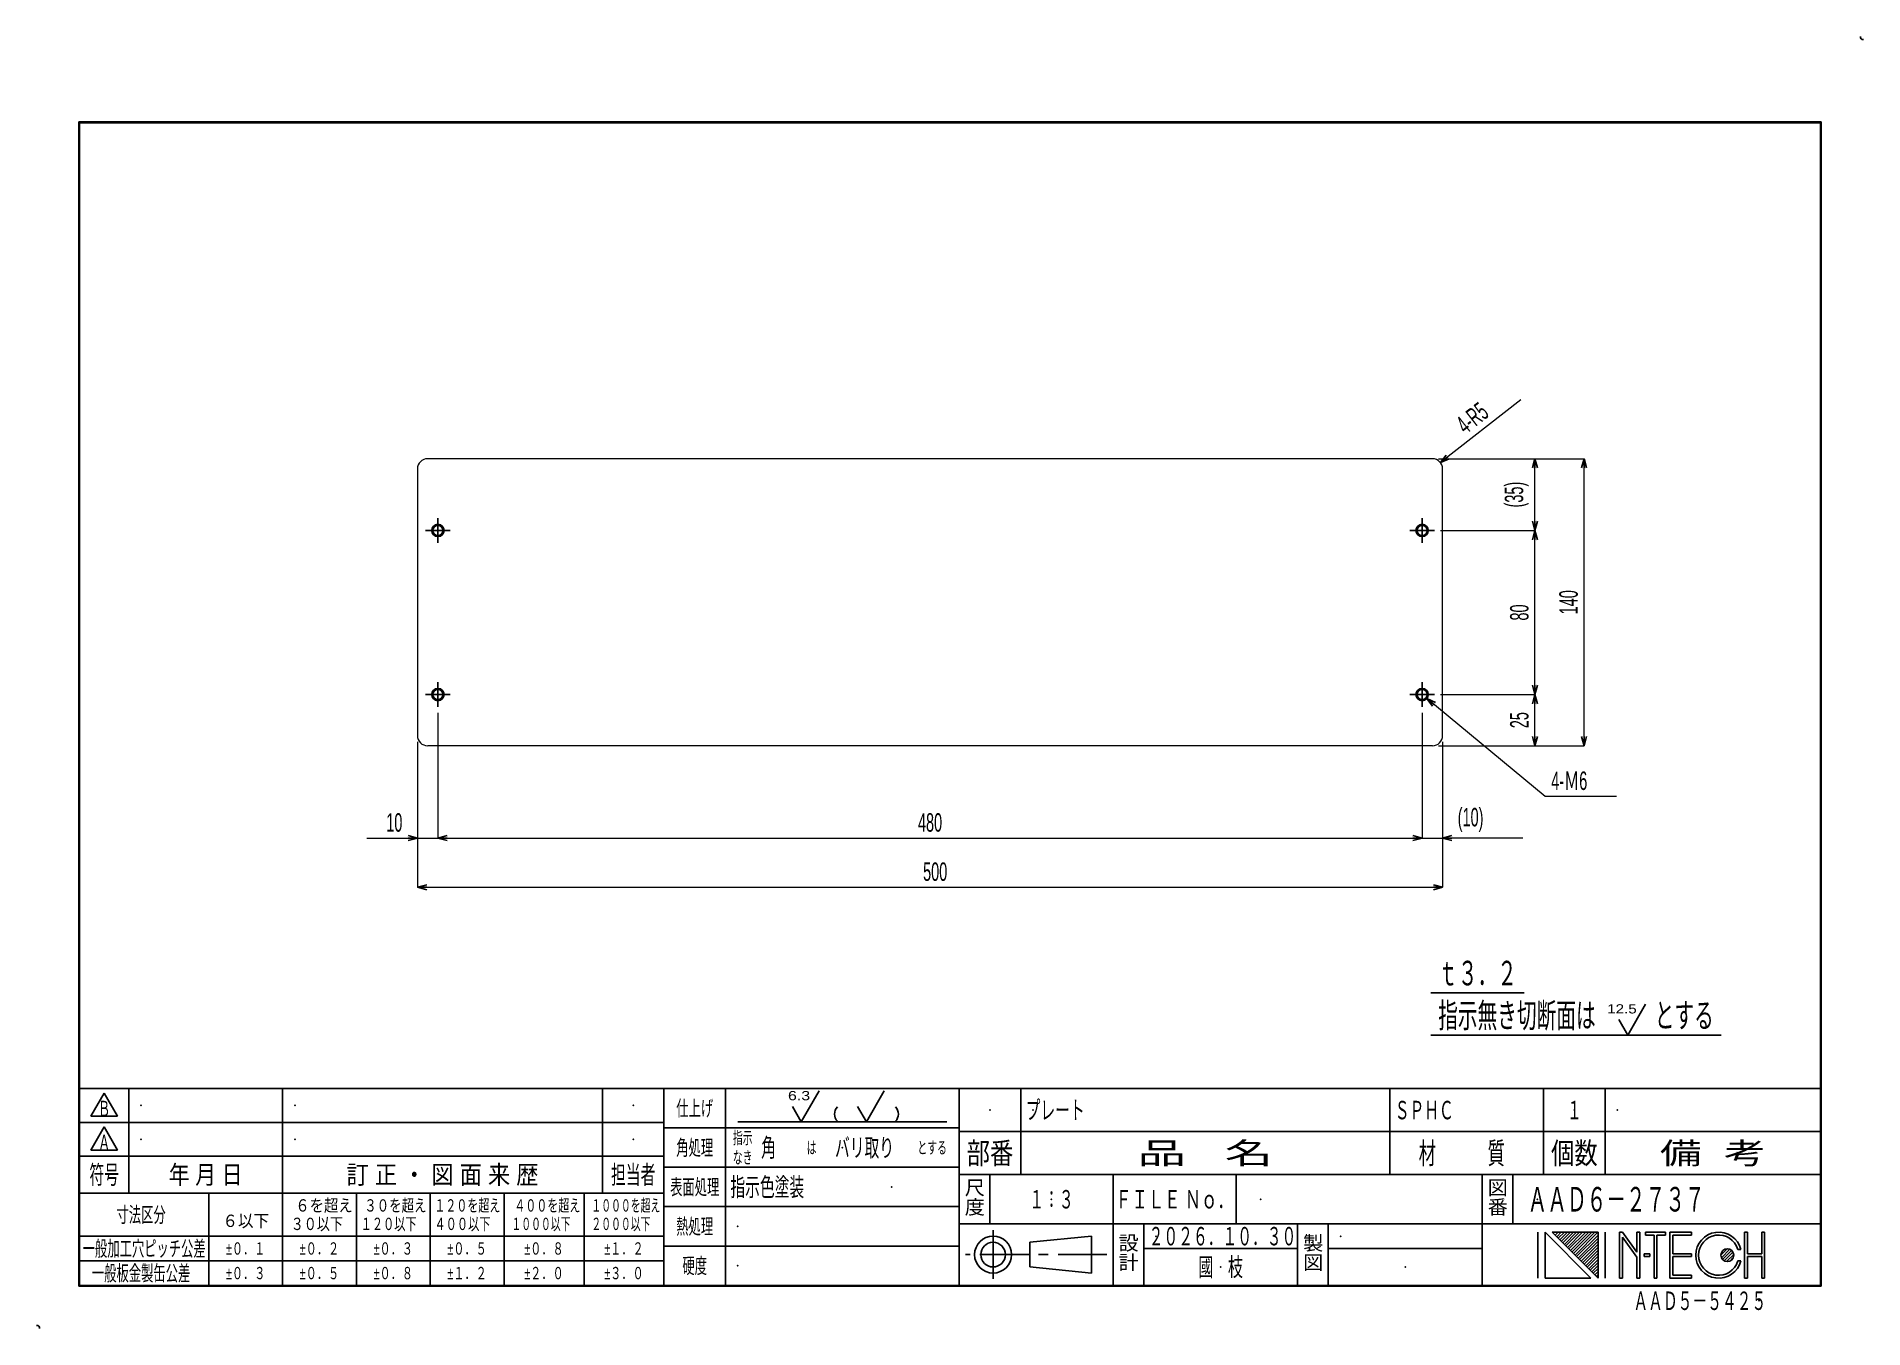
# Model space of a CAD drawing. Header units: millimetres. Extents: x -446 to 446, y -315 to 315.
import ezdxf
from ezdxf.enums import TextEntityAlignment as Align

# ---------------------------------------------------------------- set-up
doc = ezdxf.new("R2010")
doc.units = ezdxf.units.MM
doc.header["$LTSCALE"] = 0.75
doc.header["$PDSIZE"] = 1
doc.linetypes.add('CENTER', pattern=[50.8, 31.75, -6.35, 6.35, -6.35])
for name, color, linetype in [('Layer0012', 7, 'Continuous'), ('Layer0013', 7, 'Continuous'), ('Layer0014', 7, 'Continuous')]:
    doc.layers.add(name, color=color, linetype=linetype)
doc.styles.add('dcStyle0', font='ＭＳ Ｐゴシック', dxfattribs={"width": 0.6})
doc.styles.add('dcStyle1', font='@ＭＳ Ｐゴシック', dxfattribs={"width": 0.8})
doc.dimstyles.new('dc_Diam06', dxfattribs={"dimtxt": 9, "dimasz": 4.500339, "dimexe": 0, "dimexo": 3, "dimgap": 3, "dimtad": 2, "dimtih": 1, "dimtoh": 1, "dimdec": 1, "dimdsep": 46, "dimtxsty": 'dcStyle0', "dimblk1": 'OPEN30', "dimblk2": 'OPEN30', "dimsah": 1, "dimcen": 0.09, "dimclrd": 4, "dimclre": 4, "dimclrt": 4, "dimadec": 0, "dimazin": 2, "dimtfac": 1, "dimtdec": 4, "dimtofl": 0, "dimtmove": 0, "dimatfit": 3, "dimfxl": 1, "dimarcsym": 1})
doc.dimstyles.new('dc_Radial01', dxfattribs={"dimtxt": 9, "dimasz": 4.500339, "dimexe": 0, "dimexo": 3, "dimgap": 3, "dimtad": 3, "dimdec": 1, "dimdsep": 46, "dimtxsty": 'dcStyle0', "dimblk1": 'OPEN30', "dimblk2": 'OPEN30', "dimsah": 1, "dimcen": 0.09, "dimclrd": 4, "dimclre": 4, "dimclrt": 4, "dimadec": 0, "dimazin": 2, "dimtfac": 1, "dimtdec": 4, "dimtofl": 0, "dimtmove": 0, "dimatfit": 3, "dimfxl": 1, "dimarcsym": 1})
doc.dimstyles.new('dc_Rotated', dxfattribs={"dimtxt": 9, "dimasz": 4.500339, "dimexe": 0, "dimexo": 3, "dimgap": 3, "dimtad": 3, "dimdec": 1, "dimdsep": 46, "dimtxsty": 'dcStyle0', "dimblk1": 'OPEN30', "dimblk2": 'OPEN30', "dimsah": 1, "dimcen": 0.09, "dimclrd": 4, "dimclre": 4, "dimclrt": 4, "dimadec": 0, "dimazin": 2, "dimtfac": 1, "dimtdec": 4, "dimtmove": 0, "dimatfit": 3, "dimfxl": 1, "dimarcsym": 1})

# ---------------------------------------------------------------- blocks, each defined once
blk = doc.blocks.new('DC_GROUP_AAD6-2737_1')
at = {"layer": 'Layer0014', "color": 2, "style": 'dcStyle0'}
for s, width, p, p2 in [('指示', 0.55, (-105.9, -225), (-96.3, -225)), ('なき', 0.629933, (-105.9, -234.6), (-96.3, -234.6)), ('は', 0.55, (-69.9, -229.8), (-65.1, -229.8)), ('とする', 0.637211, (-15.9, -229.8), (-1.5, -229.8))]:
    blk.add_text(s, height=6, dxfattribs=dict(at, width=width)).set_placement(p, p2, align=Align.FIT)
blk = doc.blocks.new('DC_GROUP_AAD6-2737_2')
at = {"layer": 'Layer0013', "color": 4, "linetype": 'Continuous', "lineweight": 25}
for centre, start, end in [((-51.34, -210.45), 135, 225), ((-30.18, -210.45), 315, 45)]:
    blk.add_arc(centre, 5, start, end, dxfattribs=at)
blk = doc.blocks.new('DC_GROUP_AAD6-2737_3')
at = {"layer": 'Layer0013', "color": 4, "linetype": 'Continuous', "lineweight": 25}
for p, q in [((-72.54, -214.2), (-63.88, -199.2)), ((-76.87, -206.7), (-72.54, -214.2))]:
    blk.add_line(p, q, dxfattribs=at)
at = {"layer": 'Layer0013', "color": 4, "style": 'dcStyle0', "width": 1.371698}
blk.add_text('6.3', height=4.5, dxfattribs=at).set_placement((-79.01, -203.7), (-68.21, -203.7), align=Align.FIT)
blk = doc.blocks.new('DC_GROUP_AAD6-2737_4')
at = {"layer": 'Layer0013', "color": 4, "linetype": 'Continuous', "lineweight": 25}
for p, q in [((-40.76, -214.2), (-32.1, -199.2)), ((-45.09, -206.7), (-40.76, -214.2))]:
    blk.add_line(p, q, dxfattribs=at)
blk = doc.blocks.new('DC_GROUP_AAD6-2737_5')
at = {"layer": 'Layer0013', "color": 4, "linetype": 'Continuous', "lineweight": 25}
blk.add_line((234.49, -171.9), (376.09, -171.9), dxfattribs=at)
at = {"layer": 'Layer0013', "color": 4, "style": 'dcStyle0', "width": 0.619648}
blk.add_text('指示無き切断面は\u3000\u3000\u3000とする', height=12, dxfattribs=at).set_placement((238.09, -168.3), (372.49, -168.3), align=Align.FIT)
blk = doc.blocks.new('DC_GROUP_AAD6-2737_6')
at = {"layer": 'Layer0013', "color": 4, "linetype": 'Continuous', "lineweight": 25}
for p, q in [((330.58, -171.9), (339.24, -156.9)), ((326.25, -164.4), (330.58, -171.9))]:
    blk.add_line(p, q, dxfattribs=at)
at = {"layer": 'Layer0013', "color": 4, "style": 'dcStyle0', "width": 1.291922}
blk.add_text('12.5', height=4.5, dxfattribs=at).set_placement((320.51, -161.4), (334.91, -161.4), align=Align.FIT)
blk = doc.blocks.new('DC_GROUP_AAD6-2737_7')
at = {"layer": 'Layer0013', "color": 4, "linetype": 'Continuous', "lineweight": 25}
blk.add_line((234.49, -151.31), (280.09, -151.31), dxfattribs=at)
at = {"layer": 'Layer0013', "color": 4, "style": 'dcStyle0', "width": 0.929343}
blk.add_text('ｔ３．２', height=12, dxfattribs=at).set_placement((238.09, -147.71), (276.49, -147.71), align=Align.FIT)
blk = doc.blocks.new('_Open30')
at = {"color": 0, "linetype": 'ByBlock', "lineweight": -2}
for p, q in [((-1, 0.267949), (0, 0)), ((0, 0), (-1, -0.267949)), ((0, 0), (-1, 0))]:
    blk.add_line(p, q, dxfattribs=at)
blk = doc.blocks.new('*D8')
at = {"layer": 'Layer0012', "color": 4, "linetype": 'Continuous', "lineweight": 13}
for p, q in [((-249.73, -14.87), (-249.73, -75.87)), ((-259.73, -28.87), (-259.73, -75.87)), ((-284.48, -75.87), (-259.73, -75.87)), ((-259.73, -75.87), (-249.73, -75.87))]:
    blk.add_line(p, q, dxfattribs=at)
at = {"layer": 'Layer0012', "color": 4, "xscale": 4.500345800894138, "yscale": 4.500244740756384, "rotation": 360}
blk.add_blockref('_Open30', (-259.73, -75.87), dxfattribs=at)
at = {"layer": 'Layer0012', "color": 4, "insert": (-267.08, -72.87), "char_height": 9, "attachment_point": 9, "style": 'dcStyle0'}
blk.add_mtext('\\T1.00;10', dxfattribs=at)
blk = doc.blocks.new('*D9')
at = {"layer": 'Layer0012', "color": 4, "linetype": 'Continuous', "lineweight": 13}
for p, q in [((-249.73, -14.87), (-249.73, -75.87)), ((230.27, -14.87), (230.27, -75.87)), ((-249.73, -75.87), (230.27, -75.87))]:
    blk.add_line(p, q, dxfattribs=at)
at = {"layer": 'Layer0012', "color": 4, "xscale": 4.500345800894138, "yscale": 4.500244740756384}
for p, rotation in [((-249.73, -75.87), 180), ((230.27, -75.87), 360)]:
    blk.add_blockref('_Open30', p, dxfattribs=dict(at, rotation=rotation))
at = {"layer": 'Layer0012', "color": 4, "insert": (-9.73, -72.87), "char_height": 9, "attachment_point": 8, "style": 'dcStyle0'}
blk.add_mtext('\\T1.00;480', dxfattribs=at)
blk = doc.blocks.new('*D10')
at = {"layer": 'Layer0012', "color": 4, "linetype": 'Continuous', "lineweight": 13}
for p, q in [((230.27, -14.87), (230.27, -75.87)), ((240.27, -28.87), (240.27, -75.87)), ((230.27, -75.87), (240.27, -75.87)), ((279.41, -75.87), (240.27, -75.87))]:
    blk.add_line(p, q, dxfattribs=at)
at = {"layer": 'Layer0012', "color": 4, "xscale": 4.500345800894138, "yscale": 4.500244740756384, "rotation": 180}
blk.add_blockref('_Open30', (240.27, -75.87), dxfattribs=at)
at = {"layer": 'Layer0012', "color": 4, "insert": (247.61, -72.87), "char_height": 9, "attachment_point": 7, "style": 'dcStyle0'}
blk.add_mtext('\\T1.00;(10)', dxfattribs=at)
blk = doc.blocks.new('*D11')
at = {"layer": 'Layer0012', "color": 4, "linetype": 'Continuous', "lineweight": 13}
for p, q in [((-259.73, -28.87), (-259.73, -99.87)), ((240.27, -28.87), (240.27, -99.87)), ((-259.73, -99.87), (240.27, -99.87))]:
    blk.add_line(p, q, dxfattribs=at)
at = {"layer": 'Layer0012', "color": 4, "xscale": 4.500345800894138, "yscale": 4.500244740756384}
for p, rotation in [((-259.73, -99.87), 180), ((240.27, -99.87), 360)]:
    blk.add_blockref('_Open30', p, dxfattribs=dict(at, rotation=rotation))
at = {"layer": 'Layer0012', "color": 4, "insert": (-7.23, -96.87), "char_height": 9, "attachment_point": 8, "style": 'dcStyle0'}
blk.add_mtext('\\T1.00;500', dxfattribs=at)
blk = doc.blocks.new('*D12')
at = {"layer": 'Layer0012', "color": 4, "linetype": 'Continuous', "lineweight": 13}
for p, q in [((239.27, -5.87), (285.27, -5.87)), ((285.27, -30.87), (285.27, -5.87)), ((238.27, -30.87), (285.27, -30.87))]:
    blk.add_line(p, q, dxfattribs=at)
at = {"layer": 'Layer0012', "color": 4, "xscale": 4.500345800894138, "yscale": 4.500244740756384}
for p, rotation in [((285.27, -5.87), 90), ((285.27, -30.87), 270)]:
    blk.add_blockref('_Open30', p, dxfattribs=dict(at, rotation=rotation))
at = {"layer": 'Layer0012', "color": 4, "insert": (282.27, -18.37), "char_height": 9, "attachment_point": 8, "rotation": 90, "style": 'dcStyle0'}
blk.add_mtext('\\T1.00;25', dxfattribs=at)
blk = doc.blocks.new('*D13')
at = {"layer": 'Layer0012', "color": 4, "linetype": 'Continuous', "lineweight": 13}
for p, q in [((239.27, 74.13), (285.27, 74.13)), ((285.27, -5.87), (285.27, 74.13)), ((239.27, -5.87), (285.27, -5.87))]:
    blk.add_line(p, q, dxfattribs=at)
at = {"layer": 'Layer0012', "color": 4, "xscale": 4.500345800894138, "yscale": 4.500244740756384}
for p, rotation in [((285.27, 74.13), 90), ((285.27, -5.87), 270)]:
    blk.add_blockref('_Open30', p, dxfattribs=dict(at, rotation=rotation))
at = {"layer": 'Layer0012', "color": 4, "insert": (282.27, 34.13), "char_height": 9, "attachment_point": 8, "rotation": 90, "style": 'dcStyle0'}
blk.add_mtext('\\T1.00;80', dxfattribs=at)
blk = doc.blocks.new('*D14')
at = {"layer": 'Layer0012', "color": 4, "linetype": 'Continuous', "lineweight": 13}
for p, q in [((238.27, 109.13), (285.27, 109.13)), ((285.27, 74.13), (285.27, 109.13)), ((239.27, 74.13), (285.27, 74.13))]:
    blk.add_line(p, q, dxfattribs=at)
at = {"layer": 'Layer0012', "color": 4, "xscale": 4.500345800894138, "yscale": 4.500244740756384}
for p, rotation in [((285.27, 109.13), 90), ((285.27, 74.13), 270)]:
    blk.add_blockref('_Open30', p, dxfattribs=dict(at, rotation=rotation))
at = {"layer": 'Layer0012', "color": 4, "insert": (282.27, 91.63), "char_height": 9, "attachment_point": 8, "rotation": 90, "style": 'dcStyle0'}
blk.add_mtext('\\T1.00;(35)', dxfattribs=at)
blk = doc.blocks.new('*D15')
at = {"layer": 'Layer0012', "color": 4, "linetype": 'Continuous', "lineweight": 13}
for p, q in [((238.27, 109.13), (309.27, 109.13)), ((309.27, -30.87), (309.27, 109.13)), ((238.27, -30.87), (309.27, -30.87))]:
    blk.add_line(p, q, dxfattribs=at)
at = {"layer": 'Layer0012', "color": 4, "xscale": 4.500345800894138, "yscale": 4.500244740756384}
for p, rotation in [((309.27, 109.13), 90), ((309.27, -30.87), 270)]:
    blk.add_blockref('_Open30', p, dxfattribs=dict(at, rotation=rotation))
at = {"layer": 'Layer0012', "color": 4, "insert": (306.27, 39.13), "char_height": 9, "attachment_point": 8, "rotation": 90, "style": 'dcStyle0'}
blk.add_mtext('\\T1.00;140', dxfattribs=at)
blk = doc.blocks.new('*D16')
at = {"layer": 'Layer0012', "color": 4, "linetype": 'Continuous', "lineweight": 13}
for p, q in [((290.22, -55.53), (232.58, -7.79)), ((325.02, -55.53), (290.22, -55.53))]:
    blk.add_line(p, q, dxfattribs=at)
at = {"layer": 'Layer0012', "color": 4, "xscale": 4.500345800894138, "yscale": 4.500244740756384, "rotation": 140.3655900044296}
blk.add_blockref('_Open30', (232.58, -7.79), dxfattribs=at)
at = {"layer": 'Layer0012', "color": 4, "insert": (293.22, -52.53), "char_height": 9, "attachment_point": 7, "style": 'dcStyle0'}
blk.add_mtext('\\T1.00;4-Ｍ6', dxfattribs=at)
blk = doc.blocks.new('*D17')
at = {"layer": 'Layer0012', "color": 4, "linetype": 'Continuous', "lineweight": 13}
blk.add_line((278.38, 137.88), (239.2, 107.21), dxfattribs=at)
at = {"layer": 'Layer0012', "color": 4, "xscale": 4.500345800894138, "yscale": 4.500244740756384, "rotation": 218.05293007336}
blk.add_blockref('_Open30', (239.2, 107.21), dxfattribs=at)
at = {"layer": 'Layer0012', "color": 4, "insert": (251.49, 120.64), "char_height": 9, "attachment_point": 7, "rotation": 38.05293, "style": 'dcStyle0'}
blk.add_mtext('\\T1.00;4-R5', dxfattribs=at)
blk = doc.blocks.new('DC_GROUP_AAD6-2737_9')
at = {"color": 3, "linetype": 'Continuous', "lineweight": 18}
for p, q in [((235.27, 109.13), (-254.73, 109.13)), ((-259.73, 104.13), (-259.73, -25.87)), ((240.27, -25.87), (240.27, 104.13)), ((235.27, -30.87), (-254.73, -30.87))]:
    blk.add_line(p, q, dxfattribs=at)
for centre, start, end in [((-254.73, 104.13), 90, 180), ((235.27, 104.13), 0, 90), ((-254.73, -25.87), 180, 270), ((235.27, -25.87), 270, 0)]:
    blk.add_arc(centre, 5, start, end, dxfattribs=at)
blk = doc.blocks.new('DC_GROUP_AAD6-2737_10')
at = {"color": 2, "linetype": 'CENTER', "lineweight": 25}
for p, q in [((236.27, 74.13), (224.27, 74.13)), ((230.27, 68.13), (230.27, 80.13))]:
    blk.add_line(p, q, dxfattribs=at)
at = {"color": 3, "linetype": 'Continuous', "lineweight": 25}
for radius in [3, 2.46]:
    blk.add_circle((230.27, 74.13), radius, dxfattribs=at)
blk = doc.blocks.new('DC_GROUP_AAD6-2737_11')
at = {"color": 2, "linetype": 'CENTER', "lineweight": 25}
for p, q in [((230.27, -11.87), (230.27, 0.13)), ((236.27, -5.87), (224.27, -5.87))]:
    blk.add_line(p, q, dxfattribs=at)
at = {"color": 3, "linetype": 'Continuous', "lineweight": 25}
for radius in [3, 2.46]:
    blk.add_circle((230.27, -5.87), radius, dxfattribs=at)
blk = doc.blocks.new('DC_GROUP_AAD6-2737_12')
at = {"color": 2, "linetype": 'CENTER', "lineweight": 25}
for p, q in [((-249.73, -11.87), (-249.73, 0.13)), ((-243.73, -5.87), (-255.73, -5.87))]:
    blk.add_line(p, q, dxfattribs=at)
at = {"color": 3, "linetype": 'Continuous', "lineweight": 25}
for radius in [3, 2.46]:
    blk.add_circle((-249.73, -5.87), radius, dxfattribs=at)
blk = doc.blocks.new('DC_GROUP_AAD6-2737_13')
at = {"color": 2, "linetype": 'CENTER', "lineweight": 25}
for p, q in [((-243.73, 74.13), (-255.73, 74.13)), ((-249.73, 68.13), (-249.73, 80.13))]:
    blk.add_line(p, q, dxfattribs=at)
at = {"color": 3, "linetype": 'Continuous', "lineweight": 25}
for radius in [3, 2.46]:
    blk.add_circle((-249.73, 74.13), radius, dxfattribs=at)
blk = doc.blocks.new('DC_GROUP_AAD6-2737_8')
at = {"linetype": 'Continuous'}
for name in ['DC_GROUP_AAD6-2737_9', 'DC_GROUP_AAD6-2737_13', 'DC_GROUP_AAD6-2737_10', 'DC_GROUP_AAD6-2737_12', 'DC_GROUP_AAD6-2737_11']:
    blk.add_blockref(name, (0, 0), dxfattribs=at)

msp = doc.modelspace()

# ---------------------------------------------------------------- linework, layer by layer
at = {"color": 5, "linetype": 'Continuous'}
msp.add_point((394.5, -301.5), dxfattribs=at)
at = {"layer": 'Layer0014', "color": 3, "linetype": 'Continuous', "lineweight": 25}
for p, q in [((424.95, 273.45), (-424.95, 273.45)), ((-424.95, 273.45), (-424.95, -294.45)), ((-424.5, -294), (-424.5, 273)), ((-424.5, 273), (424.5, 273)), ((424.5, 273), (424.5, -294)), ((424.95, -294.45), (424.95, 273.45)), ((424.5, -198), (-424.5, -198)), ((-400.5, -249), (-400.5, -198)), ((-325.5, -249), (-325.5, -198)), ((-169.5, -249), (-169.5, -198)), ((-139.5, -198), (-139.5, -294)), ((4.5, -198), (4.5, -294)), ((34.5, -240), (34.5, -198)), ((214.5, -198), (214.5, -240)), ((289.5, -240), (289.5, -198)), ((319.5, -198), (319.5, -240)), ((-424.5, -214.5), (-139.5, -214.5)), ((-139.5, -217.2), (4.5, -217.2)), ((4.5, -219), (424.5, -219)), ((-424.5, -231), (-139.5, -231)), ((-139.5, -236.4), (4.5, -236.4)), ((4.5, -240), (424.5, -240)), ((79.5, -240), (79.5, -294)), ((259.5, -264), (259.5, -240)), ((-424.5, -249), (-139.5, -249)), ((-361.5, -249), (-361.5, -294)), ((-139.5, -255.6), (4.5, -255.6)), ((4.5, -264), (424.5, -264)), ((169.5, -264), (169.5, -294)), ((259.5, -294), (259.5, -264)), ((-139.5, -270), (-424.5, -270)), ((-139.5, -274.8), (4.5, -274.8)), ((39, -273), (69, -270)), ((39, -273), (39, -285)), ((69, -270), (69, -288)), ((286.69, -268.07), (286.69, -290.47)), ((290.19, -268.07), (290.19, -290.47)), ((312.59, -290.47), (290.19, -268.07)), ((293.69, -268.07), (316.09, -290.47)), ((316.09, -268.07), (293.69, -268.07)), ((296.66, -268.07), (295.17, -269.55)), ((298.14, -268.07), (295.92, -270.29)), ((299.63, -268.07), (296.66, -271.04)), ((301.11, -268.07), (297.4, -271.78)), ((302.6, -268.07), (298.14, -272.52)), ((304.08, -268.07), (298.89, -273.26)), ((305.57, -268.07), (299.63, -274.01)), ((307.05, -268.07), (300.37, -274.75)), ((308.54, -268.07), (301.11, -275.49)), ((310.02, -268.07), (301.86, -276.23)), ((311.51, -268.07), (302.6, -276.98)), ((312.99, -268.07), (303.34, -277.72)), ((314.48, -268.07), (304.08, -278.46)), ((315.96, -268.07), (304.83, -279.2)), ((316.09, -269.43), (305.57, -279.95)), ((316.09, -270.91), (306.31, -280.69)), ((316.09, -272.4), (307.05, -281.43)), ((316.09, -273.88), (307.79, -282.17)), ((316.09, -275.37), (308.54, -282.92)), ((316.09, -290.47), (316.09, -268.07)), ((319.59, -268.07), (319.59, -290.47)), ((326.59, -268.07), (326.59, -290.47)), ((326.59, -268.07), (327.99, -268.07)), ((334.99, -277.87), (327.99, -268.07)), ((327.99, -270.48), (334.99, -280.28)), ((327.99, -270.48), (327.99, -290.47)), ((334.99, -268.07), (336.39, -268.07)), ((334.99, -277.87), (334.99, -268.07)), ((336.39, -268.07), (336.39, -290.47)), ((339.19, -268.07), (348.99, -268.07)), ((339.19, -269.47), (339.19, -268.07)), ((343.39, -269.47), (339.19, -269.47)), ((343.39, -290.47), (343.39, -269.47)), ((348.99, -269.47), (344.79, -269.47)), ((344.79, -269.47), (344.79, -290.47)), ((348.99, -268.07), (348.99, -269.47)), ((351.09, -268.07), (361.59, -268.07)), ((351.09, -290.47), (351.09, -268.07)), ((361.59, -269.47), (352.49, -269.47)), ((352.49, -269.47), (352.49, -278.57)), ((361.59, -268.07), (361.59, -269.47)), ((379.09, -276.12), (375.94, -279.27)), ((387.49, -268.07), (387.49, -290.47)), ((387.49, -268.07), (388.89, -268.07)), ((388.89, -268.07), (388.89, -278.57)), ((397.29, -268.07), (395.89, -268.07)), ((395.89, -268.07), (395.89, -278.57)), ((397.29, -290.47), (397.29, -268.07)), ((-139.5, -282), (-424.5, -282)), ((39, -285), (69, -288)), ((316.09, -276.85), (309.28, -283.66)), ((316.09, -278.34), (310.02, -284.4)), ((316.09, -279.82), (310.76, -285.14)), ((316.09, -281.31), (311.51, -285.89)), ((316.09, -282.79), (312.25, -286.63)), ((316.09, -284.27), (312.99, -287.37)), ((334.99, -280.28), (334.99, -290.47)), ((338.49, -278.57), (341.29, -278.57)), ((338.49, -279.97), (338.49, -278.57)), ((341.29, -279.97), (338.49, -279.97)), ((341.29, -278.57), (341.29, -279.97)), ((352.49, -278.57), (361.59, -278.57)), ((361.59, -279.97), (352.49, -279.97)), ((352.49, -279.97), (352.49, -289.07)), ((361.59, -278.57), (361.59, -279.97)), ((380.32, -276.37), (376.19, -280.5)), ((381.22, -276.95), (376.77, -281.4)), ((381.87, -277.79), (377.61, -282.05)), ((382.22, -278.93), (378.75, -282.4)), ((381.85, -280.78), (380.6, -282.03)), ((384.28, -276.47), (385.73, -276.47)), ((384.28, -282.07), (385.73, -282.07)), ((388.89, -278.57), (395.89, -278.57)), ((388.89, -279.97), (395.89, -279.97)), ((388.89, -279.97), (388.89, -290.47)), ((395.89, -279.97), (395.89, -290.47)), ((424.5, -294), (-424.5, -294)), ((290.19, -290.47), (312.59, -290.47)), ((316.09, -285.76), (313.73, -288.11)), ((316.09, -287.24), (314.48, -288.86)), ((316.09, -288.73), (315.22, -289.6)), ((316.09, -290.21), (315.96, -290.34)), ((327.99, -290.47), (326.59, -290.47)), ((336.39, -290.47), (334.99, -290.47)), ((344.79, -290.47), (343.39, -290.47)), ((361.59, -290.47), (351.09, -290.47)), ((352.49, -289.07), (361.59, -289.07)), ((361.59, -289.07), (361.59, -290.47)), ((387.49, -290.47), (388.89, -290.47)), ((395.89, -290.47), (397.29, -290.47)), ((-424.95, -294.45), (424.95, -294.45))]:
    msp.add_line(p, q, dxfattribs=at)
at = {"layer": 'Layer0014', "color": 2, "linetype": 'Continuous', "lineweight": 25}
for p, q in [((-419, -211.5), (-412.5, -200.25)), ((-412.5, -200.25), (-406, -211.5)), ((-406, -211.5), (-419, -211.5)), ((-419, -228), (-412.5, -216.75)), ((-412.5, -216.75), (-406, -228)), ((-406, -228), (-419, -228))]:
    msp.add_line(p, q, dxfattribs=at)
at = {"layer": 'Layer0014', "color": 4, "linetype": 'Continuous', "lineweight": 25}
for p, q in [((-109.5, -198), (-109.5, -294)), ((-103.5, -214.2), (-1.5, -214.2)), ((19.5, -264), (19.5, -240)), ((139.5, -240), (139.5, -264)), ((274.5, -240), (274.5, -264)), ((-325.5, -249), (-325.5, -294)), ((-289.5, -249), (-289.5, -294)), ((-253.5, -249), (-253.5, -294)), ((-217.5, -249), (-217.5, -294)), ((-178.5, -249), (-178.5, -294)), ((94.5, -264), (94.5, -294)), ((184.5, -264), (184.5, -294)), ((94.5, -276), (169.5, -276)), ((184.5, -276), (259.5, -276))]:
    msp.add_line(p, q, dxfattribs=at)
at = {"layer": 'Layer0014', "color": 2, "linetype": 'CENTER', "lineweight": 25}
for p, q in [((21, -267), (21, -291)), ((76.5, -279), (7.5, -279))]:
    msp.add_line(p, q, dxfattribs=at)
at = {"layer": 'Layer0014', "color": 3, "linetype": 'Continuous', "lineweight": 25}
for centre, radius in [((21, -279), 9), ((21, -279), 6), ((379.09, -279.27), 3.15)]:
    msp.add_circle(centre, radius, dxfattribs=at)
at = {"layer": 'Layer0014', "color": 5, "linetype": 'Continuous', "lineweight": 25}
for centre, start, end in [((445.5, 315), 180, 270), ((-445.5, -315), 0, 90)]:
    msp.add_arc(centre, 1.5, start, end, dxfattribs=at)
at = {"layer": 'Layer0014', "color": 3, "linetype": 'Continuous', "lineweight": 25}
for radius, start, end in [(11.2, 14.47751, 345.52249), (9.8, 16.60155, 343.39845)]:
    msp.add_arc((374.89, -279.27), radius, start, end, dxfattribs=at)
at = {"layer": 'Layer0014', "color": 5, "linetype": 'Continuous'}
for p in [(-394.5, -206.25), (-319.5, -206.25), (-154.5, -206.25), (19.5, -208.5), (40.5, -208.5), (220.5, -208.5), (304.5, -208.5), (325.5, -208.5), (-394.5, -222.75), (-319.5, -222.75), (-154.5, -222.75), (-88.5, -226.8), (-52.5, -226.8), (-103.5, -246), (-28.5, -246), (49.5, -252), (151.5, -252), (286.5, -252), (-103.5, -265.2), (100.5, -270), (190.5, -270), (-103.5, -284.4), (132, -285), (222, -285)]:
    msp.add_point(p, dxfattribs=at)

# ---------------------------------------------------------------- block references
at = {"linetype": 'Continuous'}
msp.add_blockref('DC_GROUP_AAD6-2737_8', (0, 0), dxfattribs=at)
at = {"layer": 'Layer0013', "linetype": 'Continuous'}
for name in ['DC_GROUP_AAD6-2737_7', 'DC_GROUP_AAD6-2737_5', 'DC_GROUP_AAD6-2737_6', 'DC_GROUP_AAD6-2737_3', 'DC_GROUP_AAD6-2737_4', 'DC_GROUP_AAD6-2737_2']:
    msp.add_blockref(name, (0, 0), dxfattribs=at)
at = {"layer": 'Layer0014', "linetype": 'Continuous'}
msp.add_blockref('DC_GROUP_AAD6-2737_1', (0, 0), dxfattribs=at)

# ---------------------------------------------------------------- texts
at = {"layer": 'Layer0013', "color": 4, "style": 'dcStyle0'}
for s, height, width, p, p2 in [('プレート', 9, 0.657919, (36.9, -213), (65.7, -213)), ('ＳＰＨＣ', 9, 0.742009, (216.9, -213), (245.7, -213)), ('１', 9, 0.804527, (300.9, -213), (308.1, -213)), ('角', 9, 0.55, (-92.1, -231.3), (-84.9, -231.3)), ('バリ取り', 9, 0.629933, (-56.1, -231.3), (-27.3, -231.3)), ('指示色塗装', 9, 0.55, (-107.1, -250.5), (-71.1, -250.5)), ('１：３', 9, 0.883646, (38.7, -256.5), (60.3, -256.5)), ('ＡＡＤ６－２７３７', 12, 0.749406, (281.7, -258), (368.1, -258)), ('２０２６．１０．３０', 9, 0.809085, (96.9, -274.5), (168.9, -274.5)), ('國\u3000枝', 9, 0.619282, (121.2, -289.5), (142.8, -289.5)), ('ＡＡＤ５－５４２５', 9, 0.749406, (333.3, -306), (398.1, -306))]:
    msp.add_text(s, height=height, dxfattribs=dict(at, width=width)).set_placement(p, p2, align=Align.FIT)
at = {"layer": 'Layer0014', "color": 2, "style": 'dcStyle0'}
for s, height, width, p, p2 in [('Ｂ', 7.5, 0.707699, (-415.5, -211.5), (-409.5, -211.5)), ('仕上げ', 7.5, 0.553553, (-133.5, -211.35), (-115.5, -211.35)), ('Ａ', 7.5, 0.769682, (-415.5, -228), (-409.5, -228)), ('角処理', 7.5, 0.55, (-133.5, -230.55), (-115.5, -230.55)), ('品   名', 10.5, 1.482973, (91.5, -234.75), (157.5, -234.75)), ('材\u3000\u3000\u3000質', 10.5, 0.688684, (228.6, -234.75), (270.6, -234.75)), ('個数', 10.5, 0.746429, (293.1, -234.75), (315.9, -234.75)), ('備  考', 10.5, 1.294793, (346.2, -234.75), (397.8, -234.75)), ('部番', 10.5, 0.746429, (8.1, -234.75), (30.9, -234.75)), ('符号', 9, 0.55, (-419.7, -244.5), (-405.3, -244.5)), ('年 月 日', 9, 0.761909, (-381, -244.5), (-345, -244.5)), ('訂 正 ・ 図 面 来 歴', 9, 0.858543, (-294.3, -244.5), (-200.7, -244.5)), ('担当者', 9, 0.55, (-165.3, -244.5), (-143.7, -244.5)), ('表面処理', 7.5, 0.55, (-136.5, -249.75), (-112.5, -249.75)), ('ＦＩＬＥ Ｎｏ．', 9, 0.958586, (80.7, -256.5), (138.3, -256.5)), ('寸法区分', 7.5, 0.55, (-406.5, -263.25), (-382.5, -263.25)), ('   ６を超え', 6, 0.883925, (-324.9, -258), (-291.3, -258)), ('  ３０を超え', 6, 0.813175, (-288.9, -258), (-255.3, -258)), (' １２０を超え', 6, 0.752912, (-252.9, -258), (-219.3, -258)), (' ４００を超え', 6, 0.752912, (-213.9, -258), (-180.3, -258)), ('１０００を超え', 6, 0.700964, (-174.9, -258), (-141.3, -258)), ('   ６以下', 6, 0.917262, (-360.9, -265.5), (-332.1, -265.5)), ('  ３０以下', 6, 0.829851, (-324.9, -267), (-296.1, -267)), (' １２０以下', 6, 0.75765, (-288.9, -267), (-260.1, -267)), (' ４００以下', 6, 0.75765, (-252.9, -267), (-224.1, -267)), ('１０００以下', 6, 0.697008, (-213.9, -267), (-185.1, -267)), ('２０００以下', 6, 0.697008, (-174.9, -267), (-146.1, -267)), ('熱処理', 7.5, 0.55, (-133.5, -268.95), (-115.5, -268.95)), ('一般加工穴ピッチ公差', 7.5, 0.578487, (-423, -279.75), (-363, -279.75)), ('±０．１', 6, 0.725681, (-353.1, -279), (-333.9, -279)), ('±０．２', 6, 0.725681, (-317.1, -279), (-297.9, -279)), ('±０．３', 6, 0.725681, (-281.1, -279), (-261.9, -279)), ('±０．５', 6, 0.725681, (-245.1, -279), (-225.9, -279)), ('±０．８', 6, 0.725681, (-207.6, -279), (-188.4, -279)), ('±１．２', 6, 0.725681, (-168.6, -279), (-149.4, -279)), ('一般板金製缶公差', 7.5, 0.55, (-418.5, -291.75), (-370.5, -291.75)), ('±０．３', 6, 0.725681, (-353.1, -291), (-333.9, -291)), ('±０．５', 6, 0.725681, (-317.1, -291), (-297.9, -291)), ('±０．８', 6, 0.725681, (-281.1, -291), (-261.9, -291)), ('±１．２', 6, 0.725681, (-245.1, -291), (-225.9, -291)), ('±２．０', 6, 0.725681, (-207.6, -291), (-188.4, -291)), ('±３．０', 6, 0.725681, (-168.6, -291), (-149.4, -291)), ('硬度', 7.5, 0.55, (-130.5, -288.15), (-118.5, -288.15))]:
    msp.add_text(s, height=height, dxfattribs=dict(at, width=width)).set_placement(p, p2, align=Align.FIT)
at = {"layer": 'Layer0014', "color": 2, "style": 'dcStyle1', "width": 0.9625}
for s, p in [('尺度', (8.4, -241.5)), ('図番', (263.4, -241.5)), ('設計', (83.4, -268.5)), ('製図', (173.4, -268.5))]:
    msp.add_text(s, height=7.2, rotation=270, dxfattribs=at).set_placement(p)

# ---------------------------------------------------------------- dimensions: what is measured, and where the dimension line sits
at = {"layer": 'Layer0012', "linetype": 'Continuous', "lineweight": 13}
dim = msp.add_radius_dim(center=(235.27, 104.13), mpoint=(239.2, 107.21), text='4-R5', dimstyle='dc_Radial01', override={"dimtxt": 9, "dimasz": 4.500339, "dimexe": 0, "dimexo": 3, "dimgap": 3, "dimtad": 3, "dimtih": 0, "dimtoh": 0, "dimdec": 1, "dimlfac": 1, "dimzin": 8, "dimtxsty": 'dcStyle0', "dimblk1": 'Open30', "dimblk2": 'Open30', "dimsah": 1, "dimclrd": 4, "dimclre": 4, "dimclrt": 4, "dimazin": 2, "dimtolj": 0, "dimtzin": 8, "dimarcsym": 1}, dxfattribs=at)
dim.commit()
dim.dimension.update_dxf_attribs({"geometry": '*D17', "text_midpoint": (264.68, 127.15), "dimtype": 164})
dim = msp.add_linear_dim(base=(285.27, 109.13), p1=(236.27, 74.13), p2=(235.27, 109.13), angle=90, text='(<>)', dimstyle='dc_Rotated', override={"dimtxt": 9, "dimasz": 4.500339, "dimexe": 0, "dimexo": 3, "dimgap": 3, "dimtad": 3, "dimtih": 0, "dimtoh": 0, "dimdec": 1, "dimlfac": 1, "dimzin": 8, "dimtxsty": 'dcStyle0', "dimblk1": 'Open30', "dimblk2": 'Open30', "dimsah": 1, "dimclrd": 4, "dimclre": 4, "dimclrt": 4, "dimazin": 2, "dimtofl": 1, "dimtolj": 0, "dimtzin": 8, "dimarcsym": 1}, dxfattribs=at)
dim.commit()
dim.dimension.update_dxf_attribs({"geometry": '*D14', "text_midpoint": (285.27, 91.63), "dimtype": 160})
for base, p1, p2, picture, middle in [((309.27, 109.13), (235.27, -30.87), (235.27, 109.13), '*D15', (309.27, 39.13)), ((285.27, 74.13), (236.27, -5.87), (236.27, 74.13), '*D13', (285.27, 34.13)), ((285.27, -5.87), (235.27, -30.87), (236.27, -5.87), '*D12', (285.27, -18.37))]:
    dim = msp.add_linear_dim(base=base, p1=p1, p2=p2, angle=90, dimstyle='dc_Rotated', override={"dimtxt": 9, "dimasz": 4.500339, "dimexe": 0, "dimexo": 3, "dimgap": 3, "dimtad": 3, "dimtih": 0, "dimtoh": 0, "dimdec": 1, "dimlfac": 1, "dimzin": 8, "dimtxsty": 'dcStyle0', "dimblk1": 'Open30', "dimblk2": 'Open30', "dimsah": 1, "dimclrd": 4, "dimclre": 4, "dimclrt": 4, "dimazin": 2, "dimtofl": 1, "dimtolj": 0, "dimtzin": 8, "dimarcsym": 1}, dxfattribs=at)
    dim.commit()
    dim.dimension.update_dxf_attribs({"geometry": picture, "text_midpoint": middle, "dimtype": 160})
dim = msp.add_diameter_dim_2p(p1=(227.96, -3.96), p2=(232.58, -7.79), text='4-Ｍ6', dimstyle='dc_Diam06', override={"dimtxt": 9, "dimasz": 4.500339, "dimexe": 0, "dimexo": 3, "dimgap": 3, "dimtad": 2, "dimdec": 1, "dimlfac": 1, "dimzin": 8, "dimtxsty": 'dcStyle0', "dimblk1": 'Open30', "dimblk2": 'Open30', "dimsah": 1, "dimclrd": 4, "dimclre": 4, "dimclrt": 4, "dimazin": 2, "dimtolj": 0, "dimtzin": 8, "dimarcsym": 1}, dxfattribs=at)
dim.commit()
dim.dimension.update_dxf_attribs({"geometry": '*D16', "text_midpoint": (307.62, -55.53), "dimtype": 163})
for base, p1, p2, picture, middle in [((-249.73, -75.87), (-259.73, -25.87), (-249.73, -11.87), '*D8', (-274.28, -75.87)), ((230.27, -75.87), (-249.73, -11.87), (230.27, -11.87), '*D9', (-9.73, -75.87)), ((240.27, -99.87), (-259.73, -25.87), (240.27, -25.87), '*D11', (-7.23, -99.87))]:
    dim = msp.add_linear_dim(base=base, p1=p1, p2=p2, dimstyle='dc_Rotated', override={"dimtxt": 9, "dimasz": 4.500339, "dimexe": 0, "dimexo": 3, "dimgap": 3, "dimtad": 3, "dimtih": 0, "dimtoh": 0, "dimdec": 1, "dimlfac": 1, "dimzin": 8, "dimtxsty": 'dcStyle0', "dimblk1": 'Open30', "dimblk2": 'Open30', "dimsah": 1, "dimclrd": 4, "dimclre": 4, "dimclrt": 4, "dimazin": 2, "dimtofl": 1, "dimtolj": 0, "dimtzin": 8, "dimarcsym": 1}, dxfattribs=at)
    dim.commit()
    dim.dimension.update_dxf_attribs({"geometry": picture, "text_midpoint": middle, "dimtype": 160})
dim = msp.add_linear_dim(base=(240.27, -75.87), p1=(230.27, -11.87), p2=(240.27, -25.87), text='(<>)', dimstyle='dc_Rotated', override={"dimtxt": 9, "dimasz": 4.500339, "dimexe": 0, "dimexo": 3, "dimgap": 3, "dimtad": 3, "dimtih": 0, "dimtoh": 0, "dimdec": 1, "dimlfac": 1, "dimzin": 8, "dimtxsty": 'dcStyle0', "dimblk1": 'Open30', "dimblk2": 'Open30', "dimsah": 1, "dimclrd": 4, "dimclre": 4, "dimclrt": 4, "dimazin": 2, "dimtofl": 1, "dimtolj": 0, "dimtzin": 8, "dimarcsym": 1}, dxfattribs=at)
dim.commit()
dim.dimension.update_dxf_attribs({"geometry": '*D10', "text_midpoint": (262.01, -75.87), "dimtype": 160})

doc.saveas('drawing.dxf')
